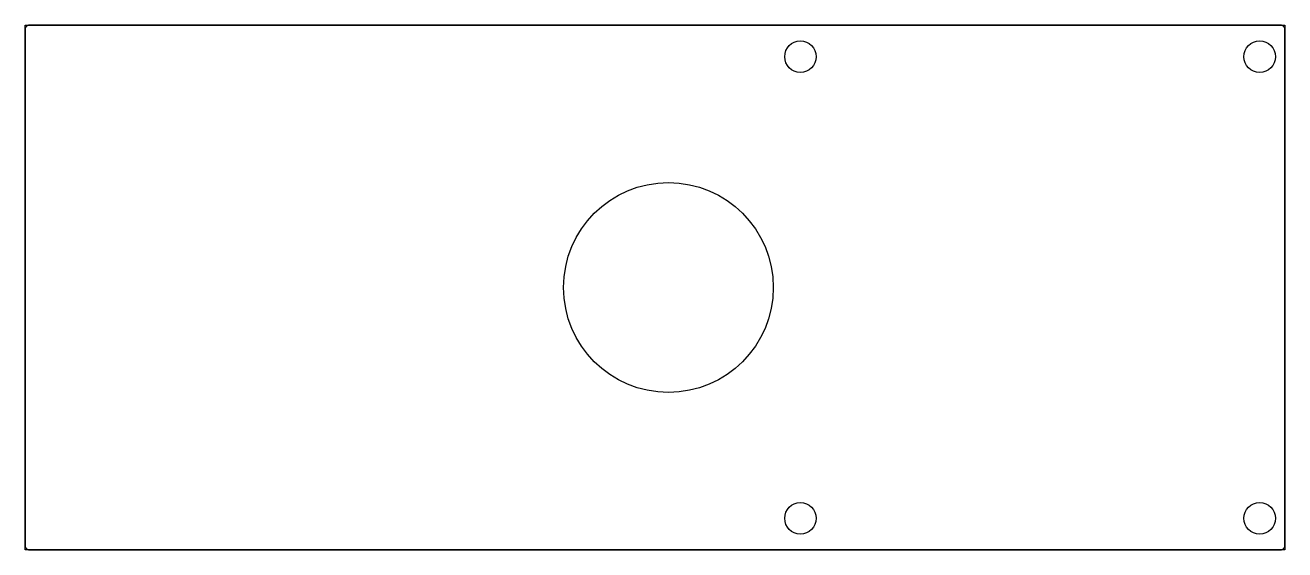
# Model space of a CAD drawing. Header units: millimetres. Extents: x 0 to 601, y 0 to 250.
import ezdxf

# ---------------------------------------------------------------- set-up
doc = ezdxf.new("R2010")
doc.units = ezdxf.units.MM
doc.layers.get('0').update_dxf_attribs({"linetype": 'CONTINUOUS'})

msp = doc.modelspace()

# ---------------------------------------------------------------- linework, layer by layer
msp.add_lwpolyline([(600.82, 0), (0, 0), (0, 250), (600.82, 250)], close=True)
msp.add_lwpolyline([(598.82, 250), (2, 250, 0.414214), (0, 248), (0, 2, 0.414214), (2, 0), (598.82, 0, 0.414214), (600.82, 2), (600.82, 248, 0.414214)], format="xyb", close=True)
for centre, radius in [((369.77, 235), 7.5), ((369.77, 235), 7.5), ((588.82, 235), 7.5), ((588.82, 235), 7.5), ((306.81, 125), 50), ((306.81, 125), 50), ((369.77, 15), 7.5), ((369.77, 15), 7.5), ((588.82, 15), 7.5), ((588.82, 15), 7.5)]:
    msp.add_circle(centre, radius)

doc.saveas('drawing.dxf')
